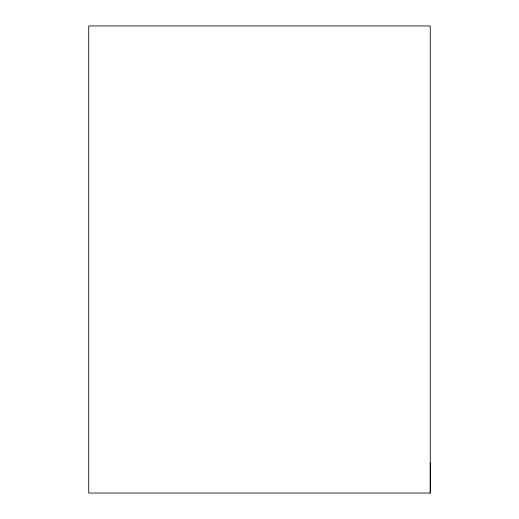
<?xml version="1.0" encoding="UTF-8"?>
<svg xmlns="http://www.w3.org/2000/svg" width="519" height="519" viewBox="0 0 519 519"><rect width="100%" height="100%" fill="white"/><g stroke="black" fill="none" stroke-linecap="round" stroke-linejoin="round"><path stroke-width="0.78" d="M430.27 493.05L430.27 25.95L88.73 25.95L88.73 493.05L430.27 493.05L430.27 462.916"/></g></svg>
